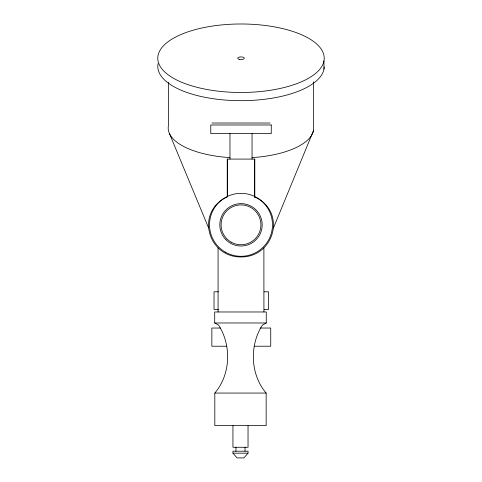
<?xml version="1.0" encoding="UTF-8"?>
<svg xmlns="http://www.w3.org/2000/svg" width="482" height="482" viewBox="0 0 482 482"><rect width="100%" height="100%" fill="white"/><g stroke="black" fill="none" stroke-linecap="round" stroke-linejoin="round"><path stroke-width="0.72" d="M273.396 228.058L313.577 130.387L313.577 81.813M214.821 393.059C230.673 374.472 231.697 345.431 218.575 325.097L214.707 322.976L214.707 311.974L266.269 311.974L266.269 322.976L262.401 325.097C249.278 345.431 250.303 374.472 266.148 393.059L266.148 425.624L214.821 425.624L214.821 393.059L266.148 393.059M248.037 453.176L243.898 457.9L237.078 457.9L232.939 453.176L232.939 451.206L248.037 451.206L248.037 453.176L232.939 453.176M224.624 198.21C195.704 214.363 208.616 257.225 241 256.96C273.384 257.225 286.296 214.363 257.376 198.21M225.281 197.951L227.257 197.162M211.972 123.024L270.053 123.024M218.075 247.947L218.075 311.974M263.883 247.947L263.925 311.974M218.454 291.797L214.032 291.797L214.032 309.504L218.454 309.504M264.142 291.797L268.564 291.797L268.564 309.504L264.142 309.504M214.707 322.976L266.269 322.976M220.485 328.037L211.857 328.037L211.857 346.221L226.576 346.221M260.081 328.037L270.733 328.037L270.733 346.221L254.598 346.221M254.743 197.162L256.773 197.975M169.393 133.418L208.579 227.89M323.952 60.967A83.217 34.246 0 0 1 193.77 86.435A83.217 34.246 0 0 1 205.278 27.305A83.217 34.246 0 0 1 323.952 60.967L323.952 69.167M254.761 197.409L254.761 159.084L227.263 159.084L227.263 196.656M254.683 159.084L254.683 196.656M252.056 133.61L252.056 159.084M248.037 425.702L248.037 447.272L232.939 447.272L232.939 425.702M245.019 447.272L245.019 451.206M235.957 447.272L235.957 451.206M229.974 133.61L229.974 159.084M227.341 159.084L227.341 196.656M168.423 82.265L168.423 125.603A72.806 29.962 0 0 0 229.908 157.608M313.577 130.387A72.806 29.962 0 0 1 252.02 157.608M324.211 66.938A83.217 34.246 0 0 1 237.066 100.642A83.217 34.246 0 0 1 158.048 63.702M271.264 124.989L210.767 124.989L210.767 133.61L271.264 133.61L271.264 124.989M225.257 252.092A31.487 31.487 0 0 0 272.487 224.823A31.487 31.487 0 0 0 225.257 197.56A31.487 31.487 0 0 0 225.257 252.092M226.016 239.807A21.19 21.19 0 0 0 261.467 230.312A21.19 21.19 0 0 0 235.517 204.356A21.19 21.19 0 0 0 226.016 239.807M231.041 242.072A19.919 19.919 0 0 0 260.919 224.823A19.919 19.919 0 0 0 231.041 207.573A19.919 19.919 0 0 0 231.041 242.072M239.379 59.388A3.241 1.332 0 0 0 244.241 58.238A3.241 1.332 0 0 0 239.379 57.081A3.241 1.332 0 0 0 239.379 59.388"/></g></svg>
